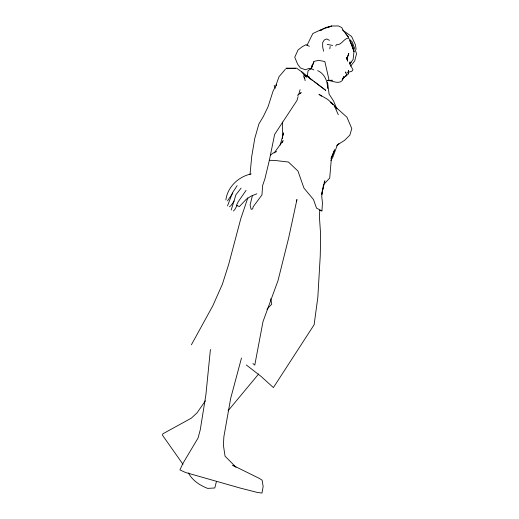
<?xml version="1.0" encoding="UTF-8"?>
<svg xmlns="http://www.w3.org/2000/svg" width="519" height="519" viewBox="0 0 519 519"><rect width="100%" height="100%" fill="white"/><g stroke="black" fill="none" stroke-linecap="round" stroke-linejoin="round"><path stroke-width="0.78" d="M282.518 138.528L282.375 122.03M349.975 61.78L349.864 63.928L352.978 69.799L351.752 71.35L347.795 72.362M348.372 71.726L348.243 74.159L345.472 76.261M319.749 210.208L321.929 210.928L322.461 202.987L321.741 196.338L323.318 185.731M319.808 210.403L319.393 216.404L320.638 234.737L320.255 255.796L317.829 297.361L314.125 324.751L273.403 387.576L261.051 376.392L246.376 365.019M250.015 174.553L251.754 156.277L254.777 138.378L258.903 123.95L263.367 116.444L268.064 106.726L273.007 91.26L275.654 86.102L279.014 76.715L285.346 69.293M210.422 349.443L205.881 394.927L200.25 429.894L198.044 438.055L182.928 463.409L179.944 469.896L185.51 472.498L240.206 488.061L257.307 492.44L261.972 493.05L263.152 486.511L262.121 480.205L259.591 478.531L232.7 465.258L236.015 467.217L225.058 456.195L223.404 445.25L223.871 436.758L230.689 398.313L241.491 358M283.316 135.037L283.614 132.838L280.156 145.112M307.274 76.41L308.027 70.921L310.797 68.443L313.833 69.955M329.799 48.831L330.168 46.45M225.862 199.925C227.601 186.866 238.5 176.603 251.164 173.949M322.812 188.17L321.631 194.502L324.888 180.794L324.083 182.844M231.202 210.013L235.918 194.807L241.069 188.138M252.37 195.741L250.1 204.96L251.086 209.293L252.623 208.949L253.285 206.614L261.965 194.91L262.595 185.633L264.937 178.711L269.406 160.105L274.635 134.402L296.998 100.439L298.094 96.605M296.537 201.151L296.959 199.497L288.694 237.819L278.022 280.571L263.023 321.533L254.777 365.11L252.935 363.56M216.384 481.697L214.782 487.983L207.645 488.385C199.88 485.408 192.309 480.458 188.397 472.9M298.535 95.074L300.073 89.716M310.978 68.949L312.094 65.083M227.51 205.926L232.512 192.763L237.125 185.646M247.868 197.739L240.699 218.999L228.769 264.067L222.379 284.23L212.822 305.762L191.394 344.804M311.491 68.573L314.079 61.333L310.81 69.085M336.727 145.839L338.92 143.828L337.337 144.957L332.815 157.257L330.908 160.527M330.947 158.49L334.671 149.77L331.401 158.126L329.708 178.101L323.389 184.764M345.901 72.92L345.524 71.959L346.556 74.652L345.952 75.995L342.741 78.492L344 76.429L342.281 80.523C338.336 84.662 332.471 80.458 327.664 80.568M345.952 75.995L346.556 74.652M282.115 142.693L283.127 140.61L274.188 152.943M306.924 45.529L312.827 33.521L321.047 29.674L331.628 26.028L338.466 25.95L341.742 27.552L343.331 30.615L348.541 37.29L345.583 33.339M335.728 46.029L336.364 44.731C341.586 45.309 343.39 38.893 348.21 38.017L352.297 42.02L356.547 53.665L354.73 60.846L350.578 66.211M237.118 205.524L234.75 209.598L233.381 211.032M227.484 200.898L232.804 193.107M205.388 400.856L197.09 412.787L191.31 418.171L162.908 433.78L162.453 435.182L182.967 464.271M234.192 201.009L231 205.53L229.443 206.809M349.793 64.006L353.102 59.464L353.997 51.595L352.427 44.926L349.806 40.514L353.997 51.595L352.81 47.391L349.806 40.514M246.077 190.369L238.26 201.638L236.43 205.368L239.369 206.568L246.343 199.212L251.047 196.15L256.86 193.801M300.326 93.673L301.182 92.57L297.406 95.334M228.029 410.834L258.689 373.933M266.941 309.214L271.742 304.186L270.743 298.821M342.138 79.576L344.292 77.357M342.741 78.492L344.175 77.279M270.451 155.194L272.916 153.163L276.621 151.587M349.546 63.273L351.11 62.222L349.78 62.981M337.337 144.957L344.512 140.396L349.845 135.148L351.791 128.589L346.939 117.203L334.502 106.025L335.319 107.355M322.656 29.57L319.665 30.751L325.718 27.565L331.628 26.028L328.637 27.209M287.52 68.761L288.973 68.411M314.858 61.171L318.75 60.373L324.842 61.534L328.955 79.55L327.826 80.523L332.374 80.276L327.671 80.426M269.283 160.3L274.545 160.423L288.428 162.025L297.964 171.062L303.933 188.079L313.502 199.536L316.486 208.087L321.929 210.928M295.486 68.508L285.924 68.261L296.498 68.138L302.603 72.426L306.372 77.149L301.545 71.778L325.737 90.351L313.995 81.483M306.022 75.969L309.09 76.423M327.184 44.387L332.621 45.432M310.628 68.93L309.175 68.417L305.269 69.747L300.397 67.924L297.608 64.109L294.753 57.22L298.055 49.947L302.447 46.587L306.08 44.666L309.376 46.321M329.461 40.352L326.762 38.919L324.265 39.995L322.675 42.526L322.695 47.015L323.577 51.258M308.027 77.247L309.901 78.285M317.693 70.629C324.531 73.698 327.658 81.094 327.521 88.256L327.547 82.06L329.098 94.108L333.568 100.991L336.954 109.074M309.402 78.35L312.685 80.588M342.488 30.011L351.59 36.447L355.418 44.79L356.131 49.286M321.553 96.197L318.926 94.315L327.723 99.421L334.171 105.351L338.278 114.712M330.759 102.781L333.393 104.663L330.85 102.107M303.433 75.742L304.53 77.545L305.133 80.698M274.168 85.337L275.304 88.211M303.991 76.929L304.368 78.473M276.277 84.616L276.329 85.862M348.398 70.506L348.184 73.315L348.398 70.506M348.749 53.567L346.88 58.855L347.678 61.145L346.549 57.603L346.88 58.855L348.749 53.567"/></g></svg>
